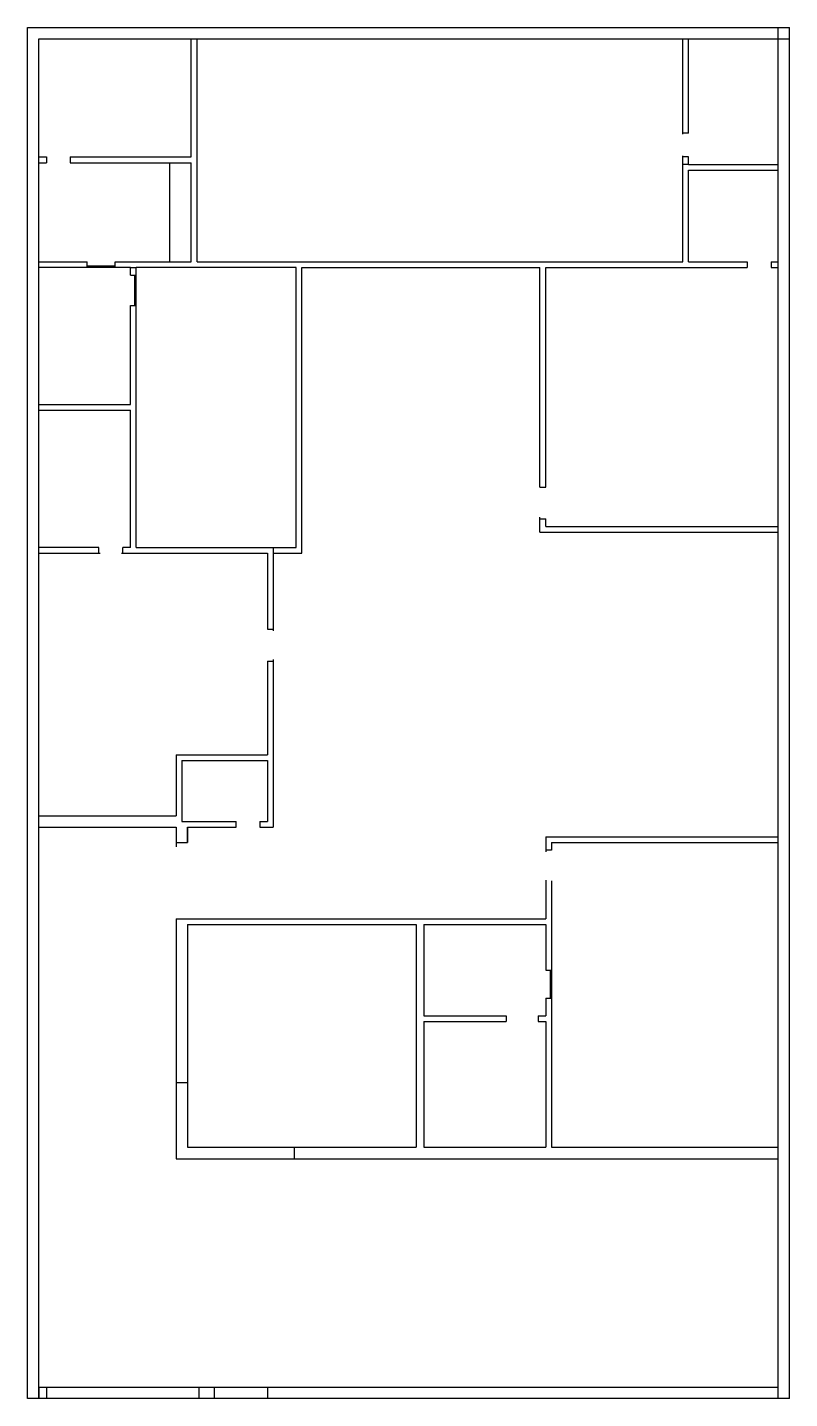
# Model space of a CAD drawing. Header units: inches. Extents: x 0 to 600, y 1 to 1081.
import ezdxf

# ---------------------------------------------------------------- set-up
doc = ezdxf.new("R2010")
doc.units = ezdxf.units.IN
doc.header["$MEASUREMENT"] = 0
doc.layers.add('Main', color=140, linetype='Continuous')

msp = doc.modelspace()

# ---------------------------------------------------------------- hatches: boundary and pattern name
at = {"layer": 'Main', "true_color": 0xe5e878}
h = msp.add_hatch(dxfattribs=at)
h.set_pattern_fill('ANSI31', color=61)
h.set_pattern_definition([(45, (-81.61882, 121.45671), (-0.088388348, 0.088388348), [])])
h.paths.add_polyline_path([(411.1, 316.9), (412.1, 316.9), (412.1, 338.9), (411.1, 338.9)])

# ---------------------------------------------------------------- linework, layer by layer
at = {"layer": 'Main'}
for p, q in [((-0.4, 1.4), (-0.4, 1081.4)), ((-0.4, 1081.4), (599.6, 1081.4)), ((590.6, 1.4), (590.6, 1081.4)), ((599.6, 1.4), (599.6, 1081.4)), ((8.6, 1072.4), (599.6, 1072.4)), ((8.6, 1.4), (8.6, 1072.4)), ((128.6, 979.4), (128.6, 1072.4)), ((133.1, 896.9), (133.1, 1072.4)), ((515.6, 997.3), (515.6, 1072.4)), ((520.1, 998.2), (520.1, 1072.4)), ((520.1, 998.2), (515.6, 998.2)), ((8.6, 979.4), (14.6, 979.4)), ((8.6, 974.9), (14.6, 974.9)), ((14.6, 979.4), (14.6, 974.9)), ((33.3, 979.4), (33.3, 974.9)), ((33.3, 979.4), (128.6, 979.4)), ((33.3, 974.9), (128.6, 974.9)), ((111.6, 896.9), (111.6, 974.9)), ((128.6, 896.9), (128.6, 974.9)), ((515.6, 973.4), (515.6, 980.4)), ((520.1, 979.4), (515.6, 979.4)), ((515.6, 896.9), (515.6, 973.4)), ((520.1, 973.4), (515.6, 973.4)), ((520.1, 973.4), (520.1, 979.4)), ((520.1, 973.4), (590.6, 973.4)), ((520.1, 896.9), (520.1, 968.9)), ((520.1, 968.9), (590.6, 968.9)), ((8.6, 896.9), (46.6, 896.9)), ((46.6, 892.4), (46.6, 896.9)), ((68.6, 892.4), (68.6, 896.9)), ((68.6, 896.9), (128.6, 896.9)), ((133.1, 896.9), (515.6, 896.9)), ((520.1, 896.9), (566.3, 896.9)), ((566.3, 896.9), (566.3, 892.4)), ((585.1, 896.9), (585.1, 892.4)), ((585.1, 896.9), (590.6, 896.9)), ((80.6, 892.4), (8.6, 892.4)), ((68.6, 893.4), (46.6, 893.4)), ((80.6, 892.4), (85.1, 892.4)), ((80.6, 886.4), (80.6, 892.4)), ((80.6, 886.4), (85.1, 886.4)), ((84.1, 862.4), (84.1, 886.4)), ((211.1, 892.4), (85.1, 892.4)), ((85.1, 784.4), (85.1, 892.4)), ((211.1, 671.9), (211.1, 892.4)), ((215.6, 892.4), (403.1, 892.4)), ((215.6, 667.4), (215.6, 892.4)), ((403.1, 719.4), (403.1, 892.4)), ((407.6, 892.4), (566.3, 892.4)), ((407.6, 719.4), (407.6, 892.4)), ((585.1, 892.4), (590.6, 892.4)), ((80.6, 784.4), (80.6, 862.4)), ((80.6, 862.4), (85.1, 862.4)), ((8.6, 784.4), (80.6, 784.4)), ((8.6, 779.9), (80.6, 779.9)), ((80.6, 671.9), (80.6, 779.9)), ((85.1, 671.9), (85.1, 784.4)), ((403.1, 719.4), (407.6, 719.4)), ((403.1, 683.9), (403.1, 695.7)), ((403.1, 694.4), (407.6, 694.4)), ((407.6, 688.4), (407.6, 694.4)), ((403.1, 683.9), (590.6, 683.9)), ((407.6, 688.4), (590.6, 688.4)), ((55.8, 671.9), (8.6, 671.9)), ((55.8, 667.4), (55.8, 671.9)), ((80.6, 671.9), (74.6, 671.9)), ((74.6, 667.4), (74.6, 671.9)), ((85.1, 671.9), (193.1, 671.9)), ((193.1, 671.9), (193.1, 606.2)), ((193.1, 671.9), (211.1, 671.9)), ((8.6, 667.4), (39.5, 667.4)), ((8.6, 667.4), (56.8, 667.4)), ((73.7, 667.4), (188.6, 667.4)), ((188.6, 667.4), (188.6, 607.4)), ((193.1, 667.4), (215.6, 667.4)), ((188.6, 607.4), (193.1, 607.4)), ((193.1, 583.7), (193.1, 451.4)), ((188.6, 582.4), (193.1, 582.4)), ((188.6, 582.4), (188.6, 508.4)), ((116.6, 508.4), (116.6, 460.4)), ((116.6, 508.4), (188.6, 508.4)), ((121.1, 503.9), (188.6, 503.9)), ((121.1, 503.9), (121.1, 455.9)), ((188.6, 503.9), (188.6, 455.9)), ((8.6, 460.4), (116.6, 460.4)), ((121.1, 455.9), (163.8, 455.9)), ((163.8, 451.4), (163.8, 455.9)), ((182.6, 455.9), (182.6, 451.4)), ((182.6, 455.9), (188.6, 455.9)), ((8.6, 451.4), (116.6, 451.4)), ((116.6, 451.4), (116.6, 435.9)), ((125.6, 439.4), (125.6, 451.4)), ((125.6, 451.4), (125.6, 439.4)), ((125.6, 451.4), (163.8, 451.4)), ((182.6, 451.4), (193.1, 451.4)), ((407.6, 443.9), (407.6, 432.2)), ((407.6, 443.9), (590.6, 443.9)), ((116.6, 439.4), (125.6, 439.4)), ((412.1, 433.4), (407.6, 433.4)), ((412.1, 439.4), (590.6, 439.4)), ((412.1, 439.4), (412.1, 433.4)), ((407.6, 409.7), (407.6, 379.4)), ((412.1, 409.2), (412.1, 379.4)), ((116.6, 379.4), (125.6, 379.4)), ((116.6, 379.4), (407.6, 379.4)), ((116.6, 379.4), (116.6, 190.4)), ((412.1, 379.4), (412.1, 199.4)), ((125.6, 374.9), (305.6, 374.9)), ((125.6, 374.9), (125.6, 199.4)), ((305.6, 374.9), (305.6, 199.4)), ((311.6, 374.9), (407.6, 374.9)), ((311.6, 374.9), (311.6, 302.9)), ((407.6, 374.9), (407.6, 338.9)), ((407.6, 338.9), (412.1, 338.9)), ((411.1, 338.9), (411.1, 316.9)), ((407.6, 316.9), (412.1, 316.9)), ((407.6, 316.9), (407.6, 302.9)), ((311.6, 302.9), (376.6, 302.9)), ((376.6, 302.9), (376.6, 298.4)), ((401.6, 302.9), (401.6, 298.4)), ((401.6, 302.9), (407.6, 302.9)), ((311.6, 298.4), (311.6, 199.4)), ((311.6, 298.4), (376.6, 298.4)), ((401.6, 298.4), (407.6, 298.4)), ((407.6, 298.4), (407.6, 199.4)), ((116.6, 250.4), (125.6, 250.4)), ((125.6, 199.4), (305.6, 199.4)), ((125.6, 199.4), (305.6, 199.4)), ((209.6, 199.4), (209.6, 190.4)), ((311.6, 199.4), (407.6, 199.4)), ((412.1, 199.4), (590.6, 199.4)), ((116.6, 190.4), (590.6, 190.4)), ((599.6, 1.4), (-0.4, 1.4)), ((8.6, 10.4), (8.6, 1.4)), ((8.6, 10.4), (590.6, 10.4)), ((14.6, 10.4), (14.6, 1.4)), ((134.6, 10.4), (134.6, 1.4)), ((146.6, 10.4), (146.6, 1.4)), ((188.6, 10.4), (188.6, 1.4))]:
    msp.add_line(p, q, dxfattribs=at)

doc.saveas('drawing.dxf')
